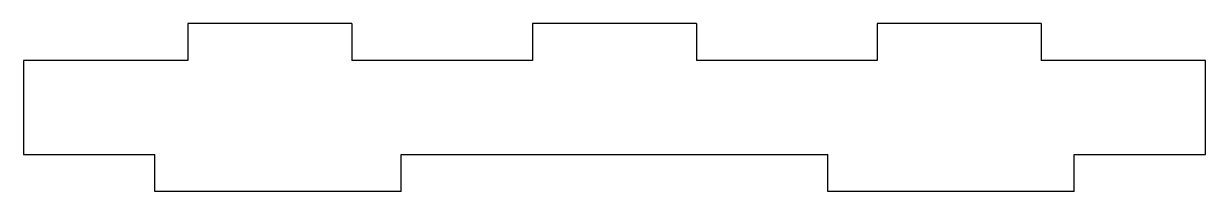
# Model space of a CAD drawing. Header units: millimetres. Extents: x -36 to 36, y 0 to 10.2.
import ezdxf

# ---------------------------------------------------------------- set-up
doc = ezdxf.new("R2010")
doc.units = ezdxf.units.MM

msp = doc.modelspace()

# ---------------------------------------------------------------- linework, layer by layer
at = {"color": 7, "linetype": 'Continuous', "lineweight": 25}
for p, q in [((-16, 10.25), (-26, 10.25)), ((-26, 10.25), (-26, 8)), ((-16, 10.25), (-16, 8)), ((5, 10.25), (-5, 10.25)), ((-5, 10.25), (-5, 8)), ((5, 10.25), (5, 8)), ((26, 10.25), (16, 10.25)), ((16, 10.25), (16, 8)), ((26, 10.25), (26, 8)), ((-36, 8), (-36, 2.25)), ((-26, 8), (-36, 8)), ((-5, 8), (-16, 8)), ((16, 8), (5, 8)), ((36, 8), (26, 8)), ((36, 2.25), (36, 8)), ((-36, 2.25), (-28, 2.25)), ((-28, 0), (-28, 2.25)), ((-13, 0), (-13, 2.25)), ((-13, 2.25), (13, 2.25)), ((13, 0), (13, 2.25)), ((28, 0), (28, 2.25)), ((28, 2.25), (36, 2.25)), ((-13, 0), (-28, 0)), ((28, 0), (13, 0))]:
    msp.add_line(p, q, dxfattribs=at)

doc.saveas('drawing.dxf')
